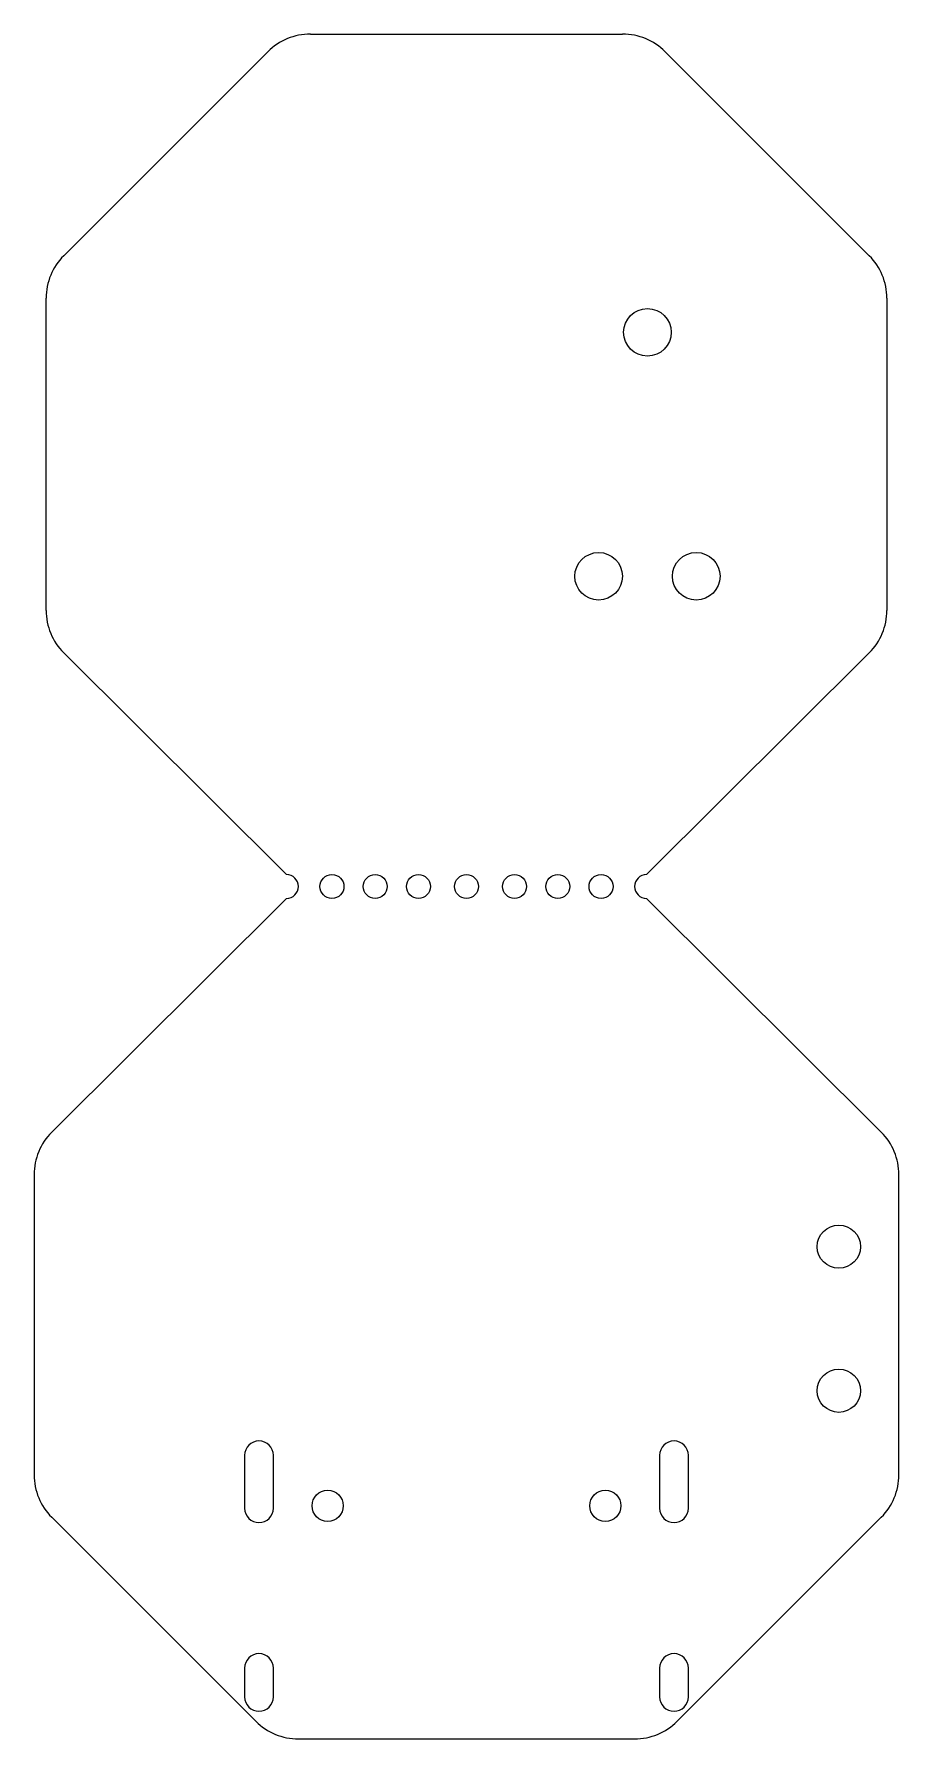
# Model space of a CAD drawing. Extents: x 80 to 98, y -96.3 to -60.7.
import ezdxf

# ---------------------------------------------------------------- set-up
doc = ezdxf.new("R2010")
doc.units = 0
doc.layers.add('BLACK', color=7, linetype='CONTINUOUS')

msp = doc.modelspace()

# ---------------------------------------------------------------- linework, layer by layer
at = {"layer": 'BLACK', "linetype": 'CONTINUOUS'}
for p, q in [((85.749998, -60.749998), (92.25, -60.75)), ((80.616117, -65.366117), (84.866115, -61.116115)), ((93.133883, -61.116117), (97.383885, -65.366115)), ((80.249998, -72.750002), (80.25, -66.25)), ((97.750002, -66.249998), (97.75, -72.75)), ((85.25, -78.25), (80.616115, -73.633885)), ((97.383885, -73.633885), (92.75, -78.25)), ((80.366115, -83.616115), (85.25, -78.75)), ((97.633885, -83.616115), (92.75, -78.75)), ((79.999998, -84.499998), (79.999998, -90.750002)), ((98.000002, -90.75), (98.000002, -84.499998)), ((84.38, -90.345), (84.38, -91.445)), ((84.38, -90.345), (84.38, -91.445)), ((84.98, -91.445), (84.98, -90.345)), ((84.98, -91.445), (84.98, -90.345)), ((93.02, -90.345), (93.02, -91.445)), ((93.02, -90.345), (93.02, -91.445)), ((93.62, -91.445), (93.62, -90.345)), ((93.62, -91.445), (93.62, -90.345)), ((84.616117, -95.883883), (80.366115, -91.633885)), ((97.633885, -91.633883), (93.383885, -95.883885)), ((84.38, -94.775), (84.38, -95.375)), ((84.38, -94.775), (84.38, -95.375)), ((84.98, -95.375), (84.98, -94.775)), ((84.98, -95.375), (84.98, -94.775)), ((93.02, -94.775), (93.02, -95.375)), ((93.02, -94.775), (93.02, -95.375)), ((93.62, -95.375), (93.62, -94.775)), ((93.62, -95.375), (93.62, -94.775)), ((85.5, -96.25), (92.500002, -96.250002))]:
    msp.add_line(p, q, dxfattribs=at)
at = {"layer": 'BLACK'}
for centre, radius in [((92.766, -66.96), 0.495299), ((92.766, -66.96), 0.495299), ((91.75, -72.04), 0.495299), ((91.75, -72.04), 0.495299), ((93.782, -72.04), 0.495299), ((93.782, -72.04), 0.495299), ((86.2, -78.5), 0.25), ((87.1, -78.5), 0.25), ((88, -78.5), 0.25), ((89, -78.5), 0.25), ((90, -78.5), 0.25), ((90.9, -78.5), 0.25), ((91.8, -78.5), 0.25), ((96.75, -86), 0.449999), ((96.75, -86), 0.449999), ((96.75, -89), 0.449999), ((96.75, -89), 0.449999), ((86.11, -91.395), 0.324999), ((86.11, -91.395), 0.324999), ((91.89, -91.395), 0.324999), ((91.89, -91.395), 0.324999)]:
    msp.add_circle(centre, radius, dxfattribs=at)
for centre, radius, start, end in [((85.75, -62), 1.250002, 90.0000917, 135), ((92.25, -62), 1.25, 45, 90), ((81.5, -66.25), 1.25, 135, 180), ((96.5, -66.25), 1.250002, 0.0000917, 45), ((81.5, -72.75), 1.250002, -179.9999083, -135), ((96.5, -72.75), 1.250002, -45, -0.0000917), ((85.25, -78.5), 0.25, -90, 90), ((92.75, -78.5), 0.25, -270, -90), ((81.25, -84.5), 1.250002, 135, 179.9999083), ((96.75, -84.5), 1.250002, 0.0000917, 45), ((84.68, -90.345), 0.3, 0, 180), ((84.68, -90.345), 0.3, 0, 180), ((93.32, -90.345), 0.3, 0, 180), ((93.32, -90.345), 0.3, 0, 180), ((81.25, -90.75), 1.250002, -179.9999083, -135), ((96.75, -90.75), 1.250002, -44.9999352, 0), ((84.68, -91.445), 0.3, -180, 0), ((84.68, -91.445), 0.3, -180, 0), ((93.32, -91.445), 0.3, -180, 0), ((93.32, -91.445), 0.3, -180, 0), ((84.68, -94.775), 0.3, 0, 180), ((84.68, -94.775), 0.3, 0, 180), ((93.32, -94.775), 0.3, 0, 180), ((93.32, -94.775), 0.3, 0, 180), ((84.68, -95.375), 0.3, -180, 0), ((84.68, -95.375), 0.3, -180, 0), ((93.32, -95.375), 0.3, -180, 0), ((93.32, -95.375), 0.3, -180, 0), ((85.5, -95), 1.25, -135, -90), ((92.5, -95), 1.250002, -89.9999083, -45)]:
    msp.add_arc(centre, radius, start, end, dxfattribs=at)

doc.saveas('drawing.dxf')
